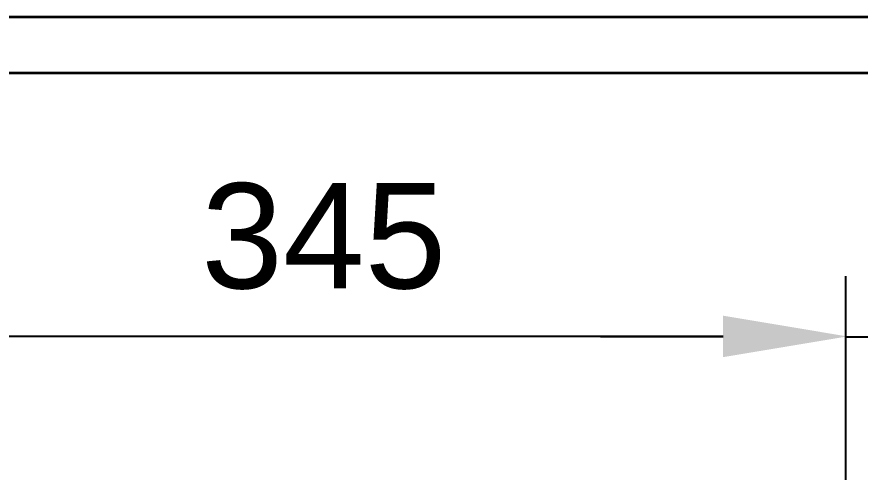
# Model space of a CAD drawing. Header units: millimetres. Extents: x 2928 to 3086, y 1537 to 1648.
# Drawn here: x 2962.84 to 2990.9, y 1632.74 to 1647.88 of the extents above; entities that cross this region are included whole.
import ezdxf

# ---------------------------------------------------------------- set-up
doc = ezdxf.new("R2010")
doc.units = ezdxf.units.MM
doc.layers.add('C00-00-00', color=7, linetype='Continuous')
doc.layers.add('标注层', color=4, linetype='Continuous', lineweight=25)
doc.styles.get("Standard").update_dxf_attribs({"font": 'arial.ttf'})
doc.dimstyles.new('ISO-25', dxfattribs={"dimtxt": 2.5, "dimasz": 2.5, "dimexe": 1.25, "dimexo": 0.625, "dimtad": 1, "dimtxsty": 'Standard', "dimcen": 2.5, "dimadec": 0, "dimazin": 0, "dimtfac": 1, "dimtmove": 0, "dimatfit": 3, "dimfxl": 0, "dimarcsym": 0})

# ---------------------------------------------------------------- blocks, each defined once
blk = doc.blocks.new('*D28')
at = {"layer": 'Defpoints', "color": 0, "transparency": 16777216}
for p in [(2990.424, 1637.262), (2990.424, 1632.371), (2955.68, 1620.49)]:
    blk.add_point(p, dxfattribs=at)
at = {"layer": '标注层', "color": 0, "lineweight": -2, "transparency": 16777216}
for p, q in [((2955.68, 1620.49), (2955.68, 1639.262)), ((2990.424, 1632.371), (2990.424, 1639.262)), ((2959.76, 1637.262), (2986.344, 1637.262))]:
    blk.add_line(p, q, dxfattribs=at)
at = {"layer": '标注层', "color": 0, "transparency": 16777216}
for points in [[(2959.76, 1637.942), (2959.76, 1636.582), (2955.68, 1637.262)], [(2986.344, 1637.942), (2986.344, 1636.582), (2990.424, 1637.262)]]:
    blk.add_solid(points, dxfattribs=at)
at = {"layer": '标注层', "color": 0, "transparency": 16777216, "insert": (2973.052, 1640.575), "char_height": 3.5, "attachment_point": 5}
blk.add_mtext('345', dxfattribs=at)
blk = doc.blocks.new('*D34')
at = {"layer": 'Defpoints', "color": 0, "transparency": 16777216}
for p in [(3000.978, 1637.243), (2990.424, 1632.371), (3000.978, 1630.724)]:
    blk.add_point(p, dxfattribs=at)
at = {"layer": '标注层', "color": 0, "lineweight": -2, "transparency": 16777216}
for p, q in [((2990.424, 1632.371), (2990.424, 1639.243)), ((3000.978, 1630.724), (3000.978, 1639.243)), ((2986.344, 1637.243), (2982.264, 1637.243)), ((2990.424, 1637.243), (3000.978, 1637.243)), ((3005.058, 1637.243), (3009.138, 1637.243))]:
    blk.add_line(p, q, dxfattribs=at)
at = {"layer": '标注层', "color": 0, "transparency": 16777216}
for points in [[(2986.344, 1637.923), (2986.344, 1636.563), (2990.424, 1637.243)], [(3005.058, 1637.923), (3005.058, 1636.563), (3000.978, 1637.243)]]:
    blk.add_solid(points, dxfattribs=at)
at = {"layer": '标注层', "color": 0, "transparency": 16777216, "insert": (2995.701, 1640.554), "char_height": 3.5, "attachment_point": 5}
blk.add_mtext('105', dxfattribs=at)

msp = doc.modelspace()

# ---------------------------------------------------------------- linework, layer by layer
at = {"layer": 'C00-00-00', "lineweight": 35}
msp.add_lwpolyline([(3085.7803, 1536.6587), (2928.3162, 1536.6587), (2928.3162, 1647.879), (3085.7803, 1647.879)], close=True, dxfattribs=at)
msp.add_lwpolyline([(2932.9835, 1646.0216), (3083.9229, 1646.0216), (3083.9229, 1538.5161), (2932.9835, 1538.5161)], dxfattribs=at)

# ---------------------------------------------------------------- dimensions: what is measured, and where the dimension line sits
at = {"layer": '标注层'}
dim = msp.add_linear_dim(base=(2990.4245, 1637.2623), p1=(2955.6801, 1620.4897), p2=(2990.4245, 1632.3706), text='345', dimstyle='ISO-25', override={"dimtxt": 3.5, "dimasz": 4.08, "dimexe": 2, "dimexo": 0, "dimgap": 1.524, "dimtih": 1, "dimtoh": 1, "dimlfac": 10, "dimzin": 0, "dimadec": 2, "dimtzin": 0}, dxfattribs=at)
dim.commit()
dim.dimension.update_dxf_attribs({"geometry": '*D28', "text_midpoint": (2973.0523, 1640.5745)})
dim = msp.add_linear_dim(base=(3000.9781, 1637.2432), p1=(2990.4245, 1632.3706), p2=(3000.9781, 1630.7244), text='105', dimstyle='ISO-25', override={"dimtxt": 3.5, "dimasz": 4.08, "dimexe": 2, "dimexo": 0, "dimgap": 1.524, "dimtih": 1, "dimtoh": 1, "dimlfac": 10, "dimzin": 0, "dimadec": 2, "dimtzin": 0}, dxfattribs=at)
dim.commit()
dim.dimension.update_dxf_attribs({"geometry": '*D34', "text_midpoint": (2995.7013, 1637.2432), "dimtype": 160})

doc.saveas('drawing.dxf')
